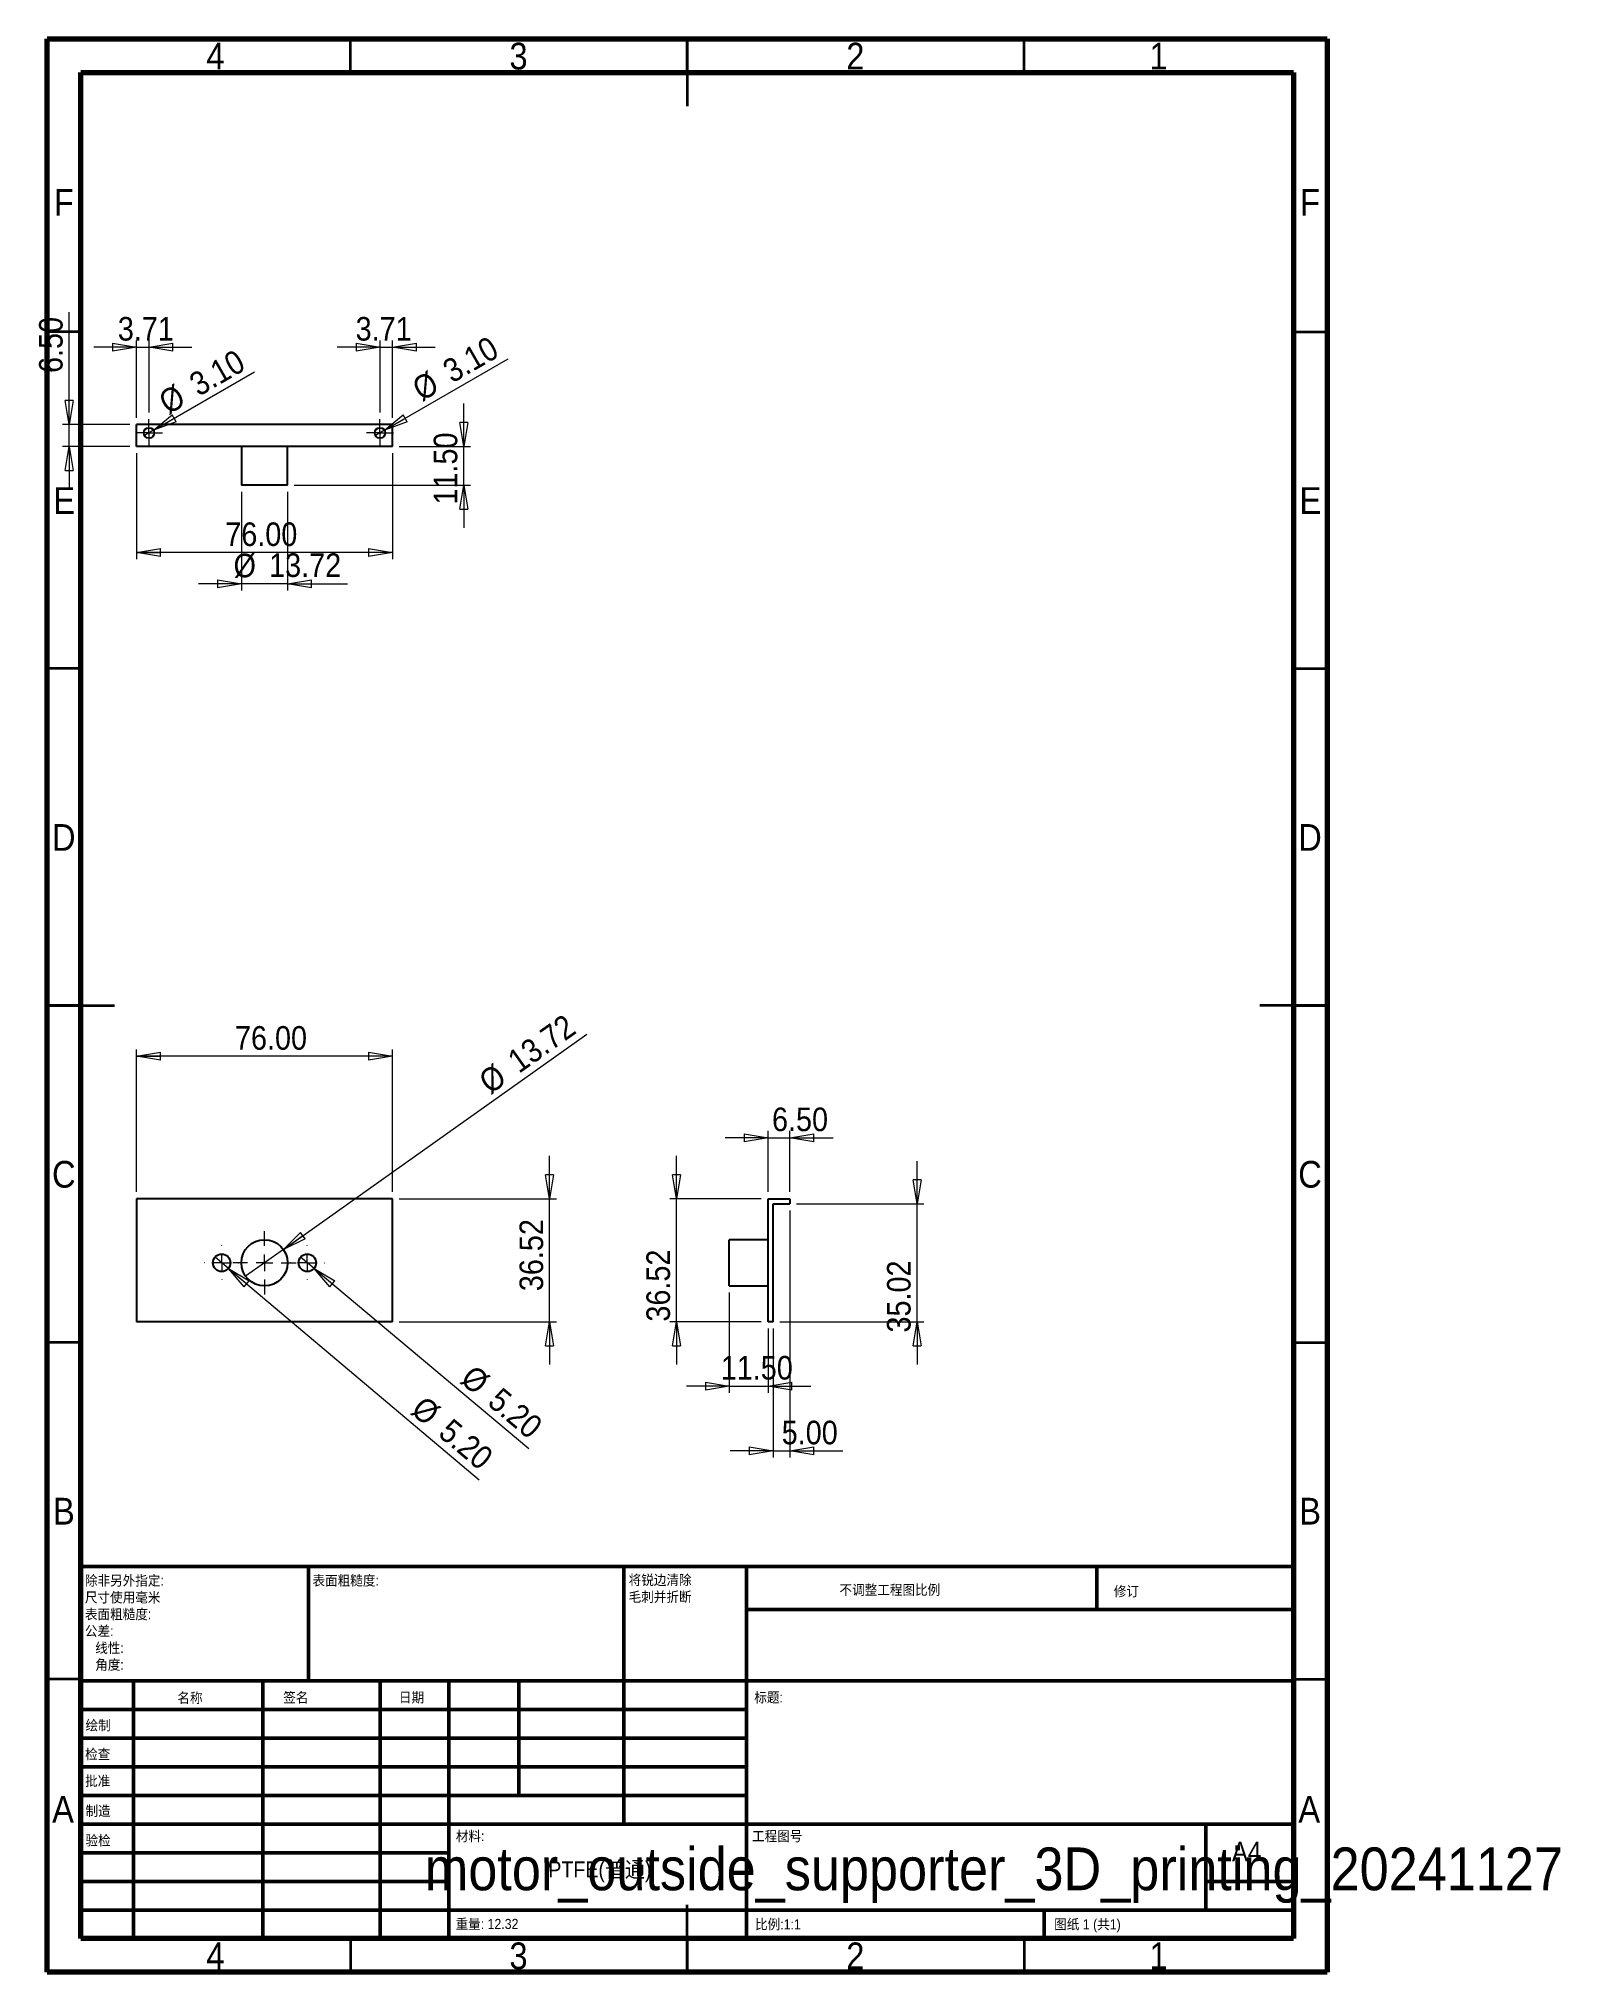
# Model space of a CAD drawing. Header units: millimetres. Extents: x 14 to 240, y 5 to 292.
import ezdxf

# ---------------------------------------------------------------- set-up
doc = ezdxf.new("R2010")
doc.units = ezdxf.units.MM
doc.styles.add('SLDTEXTSTYLE0', font='GOTHIC.TTF', dxfattribs={"width": 0.913})
doc.styles.add('SLDTEXTSTYLE1', font='GOTHIC.TTF', dxfattribs={"width": 0.913, "bigfont": 'bigfont'})
doc.dimstyles.new('SLDDIMSTYLE0', dxfattribs={"dimtxt": 3.5, "dimasz": 3.556, "dimexe": 0, "dimexo": 0.0625, "dimgap": 0.875, "dimtad": 1, "dimlfac": 2, "dimrnd": 1e-09, "dimzin": 4, "dimdsep": 46, "dimtxsty": 'SLDTEXTSTYLE0', "dimblk1": 'NONE', "dimblk2": 'CLOSED', "dimsah": 1, "dimcen": 0, "dimadec": 0, "dimazin": 1, "dimtfac": 1, "dimtmove": 0, "dimatfit": 3, "dimldrblk": 'NONE', "dimfxl": 0, "dimfrac": 2, "dimtolj": 1, "dimtzin": 12, "dimarcsym": 0})
doc.dimstyles.new('SLDDIMSTYLE1', dxfattribs={"dimtxt": 3.5, "dimasz": 3.556, "dimexe": 0, "dimexo": 0.0625, "dimgap": 0.875, "dimtad": 1, "dimlfac": 2, "dimrnd": 1e-09, "dimzin": 12, "dimdsep": 46, "dimtxsty": 'SLDTEXTSTYLE0', "dimblk1": 'NONE', "dimblk2": 'CLOSED', "dimsah": 1, "dimcen": 0, "dimadec": 0, "dimazin": 3, "dimtfac": 1, "dimtmove": 0, "dimatfit": 3, "dimldrblk": 'NONE', "dimfxl": 0, "dimfrac": 2, "dimtolj": 1, "dimtzin": 12, "dimarcsym": 0})
doc.dimstyles.new('SLDDIMSTYLE2', dxfattribs={"dimtxt": 3.5, "dimasz": 3.556, "dimexe": 0, "dimexo": 0.0625, "dimgap": 0.875, "dimtad": 1, "dimlfac": 2, "dimrnd": 1e-09, "dimzin": 12, "dimdsep": 46, "dimtxsty": 'SLDTEXTSTYLE0', "dimblk1": 'CLOSED', "dimblk2": 'CLOSED', "dimsah": 1, "dimcen": 0.09, "dimadec": 0, "dimazin": 3, "dimtfac": 1, "dimtmove": 0, "dimatfit": 0, "dimldrblk": 'CLOSED', "dimfxl": 0, "dimfrac": 2, "dimtolj": 1, "dimtzin": 12, "dimarcsym": 0})
doc.dimstyles.new('SLDDIMSTYLE3', dxfattribs={"dimtxt": 3.5, "dimasz": 3.556, "dimexe": 0, "dimexo": 0.0625, "dimgap": 0.875, "dimtad": 1, "dimlfac": 2, "dimrnd": 1e-09, "dimzin": 4, "dimdsep": 46, "dimtxsty": 'SLDTEXTSTYLE0', "dimblk1": 'CLOSED', "dimblk2": 'CLOSED', "dimsah": 1, "dimcen": 0.09, "dimadec": 0, "dimazin": 1, "dimtfac": 1, "dimtofl": 0, "dimtmove": 0, "dimatfit": 3, "dimldrblk": 'CLOSED', "dimfxl": 0, "dimfrac": 2, "dimtolj": 1, "dimtzin": 12, "dimarcsym": 0})
doc.dimstyles.new('SLDDIMSTYLE4', dxfattribs={"dimtxt": 3.5, "dimasz": 3.556, "dimexe": 0, "dimexo": 0.0625, "dimgap": 0.875, "dimtad": 1, "dimlfac": 2, "dimrnd": 1e-09, "dimzin": 4, "dimdsep": 46, "dimtxsty": 'SLDTEXTSTYLE0', "dimblk1": 'NONE', "dimblk2": 'CLOSED', "dimsah": 1, "dimcen": 0, "dimadec": 0, "dimazin": 1, "dimtfac": 1, "dimtmove": 0, "dimatfit": 3, "dimldrblk": 'NONE', "dimfxl": 0, "dimfrac": 2, "dimtolj": 1, "dimtzin": 12, "dimarcsym": 0})
doc.dimstyles.new('SLDDIMSTYLE5', dxfattribs={"dimtxt": 3.5, "dimasz": 3.556, "dimexe": 0, "dimexo": 0.0625, "dimgap": 0.875, "dimtad": 1, "dimlfac": 2, "dimrnd": 1e-09, "dimzin": 4, "dimdsep": 46, "dimtxsty": 'SLDTEXTSTYLE0', "dimblk1": 'CLOSED', "dimblk2": 'CLOSED', "dimsah": 1, "dimcen": 0.09, "dimadec": 0, "dimazin": 1, "dimtfac": 1, "dimtmove": 0, "dimatfit": 0, "dimldrblk": 'CLOSED', "dimfxl": 0, "dimfrac": 2, "dimtolj": 1, "dimtzin": 12, "dimarcsym": 0})

# ---------------------------------------------------------------- blocks, each defined once
blk = doc.blocks.new('_Closed')
at = {"color": 0, "linetype": 'ByBlock', "lineweight": -2}
for p, q in [((-1, 0.166667), (0, 0)), ((-1, 0.166667), (-1, -0.166667)), ((0, 0), (-1, -0.166667)), ((0, 0), (-1, 0))]:
    blk.add_line(p, q, dxfattribs=at)
blk = doc.blocks.new('_D')
at = {"color": 7, "linetype": 'Continuous', "lineweight": 0}
for q in [(52.6, 111.15), (86.48, 82.73)]:
    blk.add_line((54.6, 109.47), q, dxfattribs=at)
at = {"color": 7, "linetype": 'Continuous', "lineweight": 18, "xscale": 3.556, "yscale": 3.556, "rotation": 140.009102870575}
blk.add_blockref('_Closed', (54.6, 109.47, -3.25), dxfattribs=at)
at = {"color": 7, "linetype": 'Continuous', "lineweight": 18, "char_height": 3.5, "attachment_point": 1, "rotation": 320.0091, "style": 'SLDTEXTSTYLE0'}
for s, insert in [('%%c', (78.37, 95.36)), ('5.20', (82.44, 92.01))]:
    blk.add_mtext(s, dxfattribs=dict(at, insert=insert))
blk = doc.blocks.new('_None')
blk = doc.blocks.new('_D_1')
at = {"color": 7, "linetype": 'Continuous', "lineweight": 0}
for q in [(39.91, 111.15), (79.13, 78.12)]:
    blk.add_line((41.89, 109.47), q, dxfattribs=at)
at = {"color": 7, "linetype": 'Continuous', "lineweight": 18, "xscale": 3.556, "yscale": 3.556, "rotation": 139.8996839275752}
blk.add_blockref('_Closed', (41.89, 109.47, -3.25), dxfattribs=at)
at = {"color": 7, "linetype": 'Continuous', "lineweight": 18, "char_height": 3.5, "attachment_point": 1, "rotation": 319.8997, "style": 'SLDTEXTSTYLE0'}
for s, insert in [('%%c', (71.04, 90.76)), ('5.20', (75.12, 87.4))]:
    blk.add_mtext(s, dxfattribs=dict(at, insert=insert))
blk = doc.blocks.new('_D_2')
at = {"color": 7, "linetype": 'Continuous', "lineweight": 0}
for q in [(95.11, 144.23), (44.45, 108.33)]:
    blk.add_line((50.05, 112.29), q, dxfattribs=at)
at = {"color": 7, "linetype": 'Continuous', "lineweight": 18, "xscale": 3.556, "yscale": 3.556, "rotation": 215.3265037445691}
blk.add_blockref('_Closed', (50.05, 112.29, -3.25), dxfattribs=at)
at = {"color": 7, "linetype": 'Continuous', "lineweight": 18, "char_height": 3.5, "attachment_point": 1, "rotation": 35.3265, "style": 'SLDTEXTSTYLE0'}
for s, insert in [('13.72', (83, 141.19)), ('%%c', (78.72, 138.09))]:
    blk.add_mtext(s, dxfattribs=dict(at, insert=insert))
blk = doc.blocks.new('_D_3')
at = {"color": 7, "linetype": 'Continuous', "lineweight": 0}
for p, q in [((89.58, 119.82), (89.58, 126.17)), ((67.25, 119.82), (90.58, 119.82)), ((89.58, 101.56), (89.58, 119.82)), ((67.25, 101.56), (90.58, 101.56)), ((89.58, 101.56), (89.58, 95.21))]:
    blk.add_line(p, q, dxfattribs=at)
at = {"color": 7, "linetype": 'Continuous', "lineweight": 18, "xscale": 3.556, "yscale": 3.556}
for p, rotation in [((89.58, 119.82, -3.25), 270.0000000000004), ((89.58, 101.56, -3.25), 90.0000000000004)]:
    blk.add_blockref('_Closed', p, dxfattribs=dict(at, rotation=rotation))
at = {"color": 7, "linetype": 'Continuous', "lineweight": 18, "insert": (85.11, 106.1), "char_height": 3.5, "attachment_point": 1, "rotation": 90, "style": 'SLDTEXTSTYLE0'}
blk.add_mtext('36.52', dxfattribs=at)
blk = doc.blocks.new('_D_4')
at = {"color": 7, "linetype": 'Continuous', "lineweight": 0}
for p, q in [((28.25, 120.82), (28.25, 141.97)), ((66.25, 140.97), (28.25, 140.97)), ((66.25, 120.82), (66.25, 141.97))]:
    blk.add_line(p, q, dxfattribs=at)
at = {"color": 7, "linetype": 'Continuous', "lineweight": 18, "xscale": 3.556, "yscale": 3.556, "rotation": 180.0000000000004}
blk.add_blockref('_Closed', (28.25, 140.97, -3.25), dxfattribs=at)
at = {"color": 7, "linetype": 'Continuous', "lineweight": 18, "xscale": 3.556, "yscale": 3.556}
blk.add_blockref('_Closed', (66.25, 140.97, -3.25), dxfattribs=at)
at = {"color": 7, "linetype": 'Continuous', "lineweight": 18, "insert": (42.87, 145.44), "char_height": 3.5, "attachment_point": 1, "style": 'SLDTEXTSTYLE0'}
blk.add_mtext('76.00', dxfattribs=at)
blk = doc.blocks.new('SW_CENTERMARKSYMBOL_0')
at = {"color": 0, "linetype": 'Continuous', "lineweight": 18}
for p, q in [((-2.5, 0), (-2.55, 0)), ((0, 0), (-1.25, 0)), ((0, 2.5), (0, 2.55)), ((0, 0), (0, 1.25)), ((0, 0), (0, -1.25)), ((0, 0), (1.25, 0)), ((2.5, 0), (2.55, 0)), ((0, -2.5), (0, -2.55))]:
    blk.add_line(p, q, dxfattribs=at)
blk = doc.blocks.new('SW_CENTERMARKSYMBOL_1')
at = {"color": 0, "linetype": 'Continuous', "lineweight": 18}
for p, q in [((-2.5, 0), (-2.55, 0)), ((0, 0), (-1.25, 0)), ((0, 2.5), (0, 2.55)), ((0, 0), (0, 1.25)), ((0, 0), (0, -1.25)), ((0, 0), (1.25, 0)), ((2.5, 0), (2.55, 0)), ((0, -2.5), (0, -2.55))]:
    blk.add_line(p, q, dxfattribs=at)
blk = doc.blocks.new('SW_CENTERMARKSYMBOL_2')
at = {"color": 0, "linetype": 'Continuous', "lineweight": 18}
for p, q in [((0, 2.5), (0, 4.68)), ((-2.5, 0), (-4.68, 0)), ((0, 0), (-1.25, 0)), ((0, 0), (0, 1.25)), ((0, 0), (0, -1.25)), ((0, 0), (1.25, 0)), ((2.5, 0), (4.68, 0)), ((0, -2.5), (0, -4.68))]:
    blk.add_line(p, q, dxfattribs=at)
blk = doc.blocks.new('_D_5')
at = {"color": 7, "linetype": 'Continuous', "lineweight": 0}
for q in [(45.79, 242.54), (29.43, 233.1)]:
    blk.add_line((30.78, 233.87), q, dxfattribs=at)
at = {"color": 7, "linetype": 'Continuous', "lineweight": 18, "xscale": 3.556, "yscale": 3.556, "rotation": 209.9999999999993}
blk.add_blockref('_Closed', (30.78, 233.87, 8.38), dxfattribs=at)
at = {"color": 7, "linetype": 'Continuous', "lineweight": 18, "char_height": 3.5, "attachment_point": 1, "rotation": 30, "style": 'SLDTEXTSTYLE0'}
for s, insert in [('3.10', (35.73, 241.86)), ('%%c', (31.19, 239.17))]:
    blk.add_mtext(s, dxfattribs=dict(at, insert=insert))
blk = doc.blocks.new('_D_6')
at = {"color": 7, "linetype": 'Continuous', "lineweight": 0}
for q in [(83.44, 244.48), (63.72, 233.1)]:
    blk.add_line((65.07, 233.87), q, dxfattribs=at)
at = {"color": 7, "linetype": 'Continuous', "lineweight": 18, "xscale": 3.556, "yscale": 3.556, "rotation": 210.000000000001}
blk.add_blockref('_Closed', (65.07, 233.87, 8.38), dxfattribs=at)
at = {"color": 7, "linetype": 'Continuous', "lineweight": 18, "char_height": 3.5, "attachment_point": 1, "rotation": 30, "style": 'SLDTEXTSTYLE0'}
for s, insert in [('3.10', (73.36, 243.83)), ('%%c', (68.82, 241.14))]:
    blk.add_mtext(s, dxfattribs=dict(at, insert=insert))
blk = doc.blocks.new('_D_7')
at = {"color": 7, "linetype": 'Continuous', "lineweight": 0}
for p, q in [((28.25, 235.73), (28.25, 247.22)), ((30.11, 236.51), (30.11, 247.22)), ((28.25, 246.22), (21.9, 246.22)), ((28.25, 246.22), (30.11, 246.22)), ((30.11, 246.22), (36.45, 246.22))]:
    blk.add_line(p, q, dxfattribs=at)
at = {"color": 7, "linetype": 'Continuous', "lineweight": 18, "xscale": 3.556, "yscale": 3.556}
blk.add_blockref('_Closed', (28.25, 246.22, 8.38), dxfattribs=at)
at = {"color": 7, "linetype": 'Continuous', "lineweight": 18, "xscale": 3.556, "yscale": 3.556, "rotation": 180.0000000000004}
blk.add_blockref('_Closed', (30.11, 246.22, 8.38), dxfattribs=at)
at = {"color": 7, "linetype": 'Continuous', "lineweight": 18, "insert": (25.48, 250.69), "char_height": 3.5, "attachment_point": 1, "style": 'SLDTEXTSTYLE0'}
blk.add_mtext('3.71', dxfattribs=at)
blk = doc.blocks.new('_D_8')
at = {"color": 7, "linetype": 'Continuous', "lineweight": 0}
for p, q in [((18.25, 234.73), (18.25, 251.43)), ((27.25, 234.73), (17.25, 234.73)), ((18.25, 231.48), (18.25, 234.73)), ((27.25, 231.48), (17.25, 231.48)), ((18.25, 231.48), (18.25, 225.13))]:
    blk.add_line(p, q, dxfattribs=at)
at = {"color": 7, "linetype": 'Continuous', "lineweight": 18, "xscale": 3.556, "yscale": 3.556}
for p, rotation in [((18.25, 234.73, 8.38), 270.0000000000004), ((18.25, 231.48, 8.38), 90.0000000000004)]:
    blk.add_blockref('_Closed', p, dxfattribs=dict(at, rotation=rotation))
at = {"color": 7, "linetype": 'Continuous', "lineweight": 18, "insert": (13.78, 242.38), "char_height": 3.5, "attachment_point": 1, "rotation": 90, "style": 'SLDTEXTSTYLE0'}
blk.add_mtext('6.50', dxfattribs=at)
blk = doc.blocks.new('_D_9')
at = {"color": 7, "linetype": 'Continuous', "lineweight": 0}
for p, q in [((64.4, 236.51), (64.4, 247.22)), ((66.25, 235.73), (66.25, 247.22)), ((64.4, 246.22), (58.05, 246.22)), ((64.4, 246.22), (66.25, 246.22)), ((66.25, 246.22), (72.6, 246.22))]:
    blk.add_line(p, q, dxfattribs=at)
at = {"color": 7, "linetype": 'Continuous', "lineweight": 18, "xscale": 3.556, "yscale": 3.556}
blk.add_blockref('_Closed', (64.4, 246.22, 8.38), dxfattribs=at)
at = {"color": 7, "linetype": 'Continuous', "lineweight": 18, "xscale": 3.556, "yscale": 3.556, "rotation": 180.0000000000004}
blk.add_blockref('_Closed', (66.25, 246.22, 8.38), dxfattribs=at)
at = {"color": 7, "linetype": 'Continuous', "lineweight": 18, "insert": (60.78, 250.69), "char_height": 3.5, "attachment_point": 1, "style": 'SLDTEXTSTYLE0'}
blk.add_mtext('3.71', dxfattribs=at)
blk = doc.blocks.new('_D_10')
at = {"color": 7, "linetype": 'Continuous', "lineweight": 0}
for p, q in [((28.25, 230.48), (28.25, 214.73)), ((66.25, 230.48), (66.25, 214.73)), ((66.25, 215.73), (28.25, 215.73))]:
    blk.add_line(p, q, dxfattribs=at)
at = {"color": 7, "linetype": 'Continuous', "lineweight": 18, "xscale": 3.556, "yscale": 3.556, "rotation": 180.0000000000004}
blk.add_blockref('_Closed', (28.25, 215.73, 8.38), dxfattribs=at)
at = {"color": 7, "linetype": 'Continuous', "lineweight": 18, "xscale": 3.556, "yscale": 3.556}
blk.add_blockref('_Closed', (66.25, 215.73, 8.38), dxfattribs=at)
at = {"color": 7, "linetype": 'Continuous', "lineweight": 18, "insert": (41.43, 220.2), "char_height": 3.5, "attachment_point": 1, "style": 'SLDTEXTSTYLE0'}
blk.add_mtext('76.00', dxfattribs=at)
blk = doc.blocks.new('_D_11')
at = {"color": 7, "linetype": 'Continuous', "lineweight": 0}
for p, q in [((43.82, 224.73), (43.82, 210.09)), ((50.68, 224.73), (50.68, 210.09)), ((43.82, 211.09), (37.47, 211.09)), ((50.68, 211.09), (43.82, 211.09)), ((50.68, 211.09), (59.58, 211.09))]:
    blk.add_line(p, q, dxfattribs=at)
at = {"color": 7, "linetype": 'Continuous', "lineweight": 18, "xscale": 3.556, "yscale": 3.556}
blk.add_blockref('_Closed', (43.82, 211.09, 8.38), dxfattribs=at)
at = {"color": 7, "linetype": 'Continuous', "lineweight": 18, "xscale": 3.556, "yscale": 3.556, "rotation": 180.0000000000004}
blk.add_blockref('_Closed', (50.68, 211.09, 8.38), dxfattribs=at)
at = {"color": 7, "linetype": 'Continuous', "lineweight": 18, "char_height": 3.5, "attachment_point": 1, "style": 'SLDTEXTSTYLE0'}
for s, insert in [('%%c', (42.66, 215.56)), ('13.72', (47.94, 215.61))]:
    blk.add_mtext(s, dxfattribs=dict(at, insert=insert))
blk = doc.blocks.new('_D_12')
at = {"color": 7, "linetype": 'Continuous', "lineweight": 0}
for p, q in [((76.84, 231.48), (76.84, 237.83)), ((67.25, 231.48), (77.84, 231.48)), ((76.84, 225.73), (76.84, 231.48)), ((51.68, 225.73), (77.84, 225.73)), ((76.84, 225.73), (76.84, 219.38))]:
    blk.add_line(p, q, dxfattribs=at)
at = {"color": 7, "linetype": 'Continuous', "lineweight": 18, "xscale": 3.556, "yscale": 3.556}
for p, rotation in [((76.84, 231.48, 8.38), 270.0000000000004), ((76.84, 225.73, 8.38), 90.0000000000004)]:
    blk.add_blockref('_Closed', p, dxfattribs=dict(at, rotation=rotation))
at = {"color": 7, "linetype": 'Continuous', "lineweight": 18, "insert": (72.37, 222.85), "char_height": 3.5, "attachment_point": 1, "rotation": 90, "style": 'SLDTEXTSTYLE0'}
blk.add_mtext('11.50', dxfattribs=at)
blk = doc.blocks.new('SW_CENTERMARKSYMBOL_3')
at = {"color": 0, "linetype": 'Continuous', "lineweight": 18}
for p, q in [((-1.25, 0), (-2.025, 0)), ((0, 0), (-1.25, 0)), ((0, 1.25), (0, 2.025)), ((0, 0), (0, 1.25)), ((0, 0), (0, -1.25)), ((0, 0), (1.25, 0)), ((1.25, 0), (2.025, 0)), ((0, -1.25), (0, -2.025))]:
    blk.add_line(p, q, dxfattribs=at)
blk = doc.blocks.new('SW_CENTERMARKSYMBOL_4')
at = {"color": 0, "linetype": 'Continuous', "lineweight": 18}
for p, q in [((-1.25, 0), (-2.025, 0)), ((0, 0), (-1.25, 0)), ((0, 1.25), (0, 2.025)), ((0, 0), (0, 1.25)), ((0, 0), (0, -1.25)), ((0, 0), (1.25, 0)), ((1.25, 0), (2.025, 0)), ((0, -1.25), (0, -2.025))]:
    blk.add_line(p, q, dxfattribs=at)
blk = doc.blocks.new('_D_13')
at = {"color": 7, "linetype": 'Continuous', "lineweight": 0}
for p, q in [((116.25, 105.88), (116.25, 91.01)), ((122, 100.56), (122, 91.01)), ((116.25, 92.01), (109.9, 92.01)), ((116.25, 92.01), (122, 92.01)), ((122, 92.01), (128.35, 92.01))]:
    blk.add_line(p, q, dxfattribs=at)
at = {"color": 7, "linetype": 'Continuous', "lineweight": 18, "xscale": 3.556, "yscale": 3.556}
blk.add_blockref('_Closed', (116.25, 92.01), dxfattribs=at)
at = {"color": 7, "linetype": 'Continuous', "lineweight": 18, "xscale": 3.556, "yscale": 3.556, "rotation": 180.0000000000004}
blk.add_blockref('_Closed', (122, 92.01), dxfattribs=at)
at = {"color": 7, "linetype": 'Continuous', "lineweight": 18, "insert": (114.98, 96.48), "char_height": 3.5, "attachment_point": 1, "style": 'SLDTEXTSTYLE0'}
blk.add_mtext('11.50', dxfattribs=at)
blk = doc.blocks.new('_D_14')
at = {"color": 7, "linetype": 'Continuous', "lineweight": 0}
for p, q in [((108.41, 119.82), (108.41, 126.17)), ((121, 119.82), (107.41, 119.82)), ((108.41, 101.56), (108.41, 119.82)), ((121, 101.56), (107.41, 101.56)), ((108.41, 101.56), (108.41, 95.21))]:
    blk.add_line(p, q, dxfattribs=at)
at = {"color": 7, "linetype": 'Continuous', "lineweight": 18, "xscale": 3.556, "yscale": 3.556}
for p, rotation in [((108.41, 119.82), 270.0000000000004), ((108.41, 101.56), 90.0000000000004)]:
    blk.add_blockref('_Closed', p, dxfattribs=dict(at, rotation=rotation))
at = {"color": 7, "linetype": 'Continuous', "lineweight": 18, "insert": (103.94, 101.58), "char_height": 3.5, "attachment_point": 1, "rotation": 90, "style": 'SLDTEXTSTYLE0'}
blk.add_mtext('36.52', dxfattribs=at)
blk = doc.blocks.new('_D_15')
at = {"color": 7, "linetype": 'Continuous', "lineweight": 0}
for p, q in [((122, 120.82), (122, 129.88)), ((125.25, 120.82), (125.25, 129.88)), ((122, 128.88), (115.65, 128.88)), ((122, 128.88), (125.25, 128.88)), ((125.25, 128.88), (131.65, 128.88))]:
    blk.add_line(p, q, dxfattribs=at)
at = {"color": 7, "linetype": 'Continuous', "lineweight": 18, "xscale": 3.556, "yscale": 3.556}
blk.add_blockref('_Closed', (122, 128.88), dxfattribs=at)
at = {"color": 7, "linetype": 'Continuous', "lineweight": 18, "xscale": 3.556, "yscale": 3.556, "rotation": 180.0000000000004}
blk.add_blockref('_Closed', (125.25, 128.88), dxfattribs=at)
at = {"color": 7, "linetype": 'Continuous', "lineweight": 18, "insert": (122.59, 133.35), "char_height": 3.5, "attachment_point": 1, "style": 'SLDTEXTSTYLE0'}
blk.add_mtext('6.50', dxfattribs=at)
blk = doc.blocks.new('_D_16')
at = {"color": 7, "linetype": 'Continuous', "lineweight": 0}
for p, q in [((125.25, 118.07), (125.25, 81.4)), ((122.75, 100.56), (122.75, 81.4)), ((122.75, 82.4), (116.4, 82.4)), ((122.75, 82.4), (125.25, 82.4)), ((125.25, 82.4), (133.08, 82.4))]:
    blk.add_line(p, q, dxfattribs=at)
at = {"color": 7, "linetype": 'Continuous', "lineweight": 18, "xscale": 3.556, "yscale": 3.556}
blk.add_blockref('_Closed', (122.75, 82.4), dxfattribs=at)
at = {"color": 7, "linetype": 'Continuous', "lineweight": 18, "xscale": 3.556, "yscale": 3.556, "rotation": 180.0000000000004}
blk.add_blockref('_Closed', (125.25, 82.4), dxfattribs=at)
at = {"color": 7, "linetype": 'Continuous', "lineweight": 18, "insert": (124.03, 86.87), "char_height": 3.5, "attachment_point": 1, "style": 'SLDTEXTSTYLE0'}
blk.add_mtext('5.00', dxfattribs=at)
blk = doc.blocks.new('_D_17')
at = {"color": 7, "linetype": 'Continuous', "lineweight": 0}
for p, q in [((144.13, 119.07), (144.13, 125.42)), ((126.25, 119.07), (145.13, 119.07)), ((144.13, 101.56), (144.13, 119.07)), ((123.75, 101.56), (145.13, 101.56)), ((144.13, 101.56), (144.13, 95.21))]:
    blk.add_line(p, q, dxfattribs=at)
at = {"color": 7, "linetype": 'Continuous', "lineweight": 18, "xscale": 3.556, "yscale": 3.556}
for p, rotation in [((144.13, 119.07), 270.0000000000004), ((144.13, 101.56), 90.0000000000004)]:
    blk.add_blockref('_Closed', p, dxfattribs=dict(at, rotation=rotation))
at = {"color": 7, "linetype": 'Continuous', "lineweight": 18, "insert": (139.66, 99.96), "char_height": 3.5, "attachment_point": 1, "rotation": 90, "style": 'SLDTEXTSTYLE0'}
blk.add_mtext('35.02', dxfattribs=at)

msp = doc.modelspace()

# ---------------------------------------------------------------- linework, layer by layer
at = {"color": 7, "linetype": 'Continuous', "lineweight": 70}
for p, q in [((15, 5), (15, 292)), ((15, 292), (205, 292)), ((205, 292), (205, 5)), ((20, 10), (20, 287)), ((20, 287), (200, 287)), ((200, 287), (200, 10)), ((200, 10), (20, 10)), ((205, 5), (15, 5))]:
    msp.add_line(p, q, dxfattribs=at)
at = {"color": 7, "linetype": 'Continuous', "lineweight": 35}
for p, q in [((60, 287), (60, 292)), ((110, 292), (110, 282)), ((110, 287), (110, 292)), ((160, 287), (160, 292)), ((20, 248.5), (15, 248.5)), ((200, 248.5), (205, 248.5)), ((20, 198.5), (15, 198.5)), ((200, 198.5), (205, 198.5)), ((15, 148.5), (25, 148.5)), ((20, 148.5), (15, 148.5)), ((205, 148.5), (195, 148.5)), ((200, 148.5), (205, 148.5)), ((20, 98.5), (15, 98.5)), ((200, 98.5), (205, 98.5)), ((20, 48.5), (15, 48.5)), ((200, 48.5), (205, 48.5)), ((110, 5), (110, 15)), ((60, 10), (60, 5)), ((110, 10), (110, 5)), ((160, 10), (160, 5))]:
    msp.add_line(p, q, dxfattribs=at)
at = {"color": 7, "linetype": 'Continuous', "lineweight": 25}
for p, q in [((28.25, 231.4825), (28.25, 234.7325)), ((66.25, 234.7325), (28.25, 234.7325)), ((66.25, 231.4825), (66.25, 234.7325)), ((66.25, 231.4825), (28.25, 231.4825)), ((43.82, 231.4825), (43.82, 225.7325)), ((50.68, 225.7325), (50.68, 231.4825)), ((50.68, 225.7325), (43.82, 225.7325)), ((66.25, 119.82), (28.25, 119.82)), ((28.25, 119.82), (28.25, 101.56)), ((66.25, 101.56), (66.25, 119.82)), ((122, 101.56), (122, 119.82)), ((122, 119.82), (125.25, 119.82)), ((122.75, 101.56), (122.75, 119.07)), ((122.75, 119.07), (125.25, 119.07)), ((125.25, 119.82), (125.25, 119.07)), ((122, 113.74), (116.25, 113.74)), ((116.25, 110.31), (116.25, 113.74)), ((116.25, 106.88), (116.25, 110.31)), ((116.25, 106.88), (122, 106.88)), ((66.25, 101.56), (28.25, 101.56)), ((122.75, 101.56), (122, 101.56))]:
    msp.add_line(p, q, dxfattribs=at)
at = {"color": 7, "linetype": 'Continuous', "lineweight": 50}
for p, q in [((20, 65.25), (200, 65.25)), ((20, 65.25), (20, 10)), ((53.8, 48.25), (53.8, 65.25)), ((100.6, 65.25), (100.6, 27)), ((118.8, 65.25), (118.8, 10)), ((170.8, 58.875), (170.8, 65.25)), ((200, 58.875), (118.8, 58.875)), ((200, 48.25), (20, 48.25)), ((27.8, 48.25), (27.8, 10)), ((46.991, 48.25), (46.991, 10)), ((64.3989, 48.25), (64.3989, 10)), ((74.6, 10), (74.6, 48.25)), ((85, 31.25), (85, 48.25)), ((118.8, 44), (20, 44)), ((118.8, 39.75), (20, 39.75)), ((118.8, 35.5), (20, 35.5)), ((118.8, 31.25), (20, 31.25)), ((74.6, 27), (20, 27)), ((74.6, 27), (200, 27)), ((187, 14.25), (187, 27)), ((74.6, 22.7499), (20, 22.7499)), ((74.6, 18.5), (20, 18.5)), ((200, 18.5), (187, 18.5)), ((20, 14.25), (200, 14.25)), ((163, 10), (163, 14.25))]:
    msp.add_line(p, q, dxfattribs=at)
at = {"color": 7, "linetype": 'Continuous', "lineweight": 25}
for centre, radius in [((30.105, 233.4825), 0.775), ((64.395, 233.4825), 0.775), ((47.25, 110.31), 3.43), ((40.9, 110.31), 1.3), ((53.6, 110.31), 1.3)]:
    msp.add_circle(centre, radius, dxfattribs=at)

# ---------------------------------------------------------------- block references
at = {"color": 7, "linetype": 'Continuous', "lineweight": 0}
for name, p in [('SW_CENTERMARKSYMBOL_4', (30.105, 233.4825)), ('SW_CENTERMARKSYMBOL_3', (64.395, 233.4825)), ('SW_CENTERMARKSYMBOL_2', (47.25, 110.31)), ('SW_CENTERMARKSYMBOL_0', (40.9, 110.31)), ('SW_CENTERMARKSYMBOL_1', (53.6, 110.31))]:
    msp.add_blockref(name, p, dxfattribs=at)

# ---------------------------------------------------------------- texts
for s, insert, char_height, attachment_point, style in [('4', (39.96, 291.3966), 3.9687, 2, 'SLDTEXTSTYLE0'), ('3', (84.96, 291.3966), 3.9687, 2, 'SLDTEXTSTYLE0'), ('2', (134.96, 291.3966), 3.9687, 2, 'SLDTEXTSTYLE0'), ('1', (179.96, 291.3966), 3.9687, 2, 'SLDTEXTSTYLE0'), ('F', (17.4577, 269.6795), 3.9687, 2, 'SLDTEXTSTYLE0'), ('F', (202.4577, 269.6795), 3.9687, 2, 'SLDTEXTSTYLE0'), ('E', (17.5078, 225.4295), 3.9687, 2, 'SLDTEXTSTYLE0'), ('E', (202.5078, 225.4295), 3.9687, 2, 'SLDTEXTSTYLE0'), ('D', (17.4527, 175.4295), 3.9687, 2, 'SLDTEXTSTYLE0'), ('D', (202.4527, 175.4295), 3.9687, 2, 'SLDTEXTSTYLE0'), ('C', (17.4587, 125.4295), 3.9687, 2, 'SLDTEXTSTYLE0'), ('C', (202.4587, 125.4295), 3.9687, 2, 'SLDTEXTSTYLE0'), ('B', (17.4706, 75.4295), 3.9687, 2, 'SLDTEXTSTYLE0'), ('B', (202.4706, 75.4295), 3.9687, 2, 'SLDTEXTSTYLE0'), ('除非另外指定:', (20.5937, 63.9034), 1.5, 1, 'SLDTEXTSTYLE1'), ('表面粗糙度:', (54.3713, 63.9017), 1.5, 1, 'SLDTEXTSTYLE1'), ('将锐边清除', (101.3092, 63.9855), 1.5, 1, 'SLDTEXTSTYLE1'), ('尺寸使用毫米', (20.5937, 61.4034), 1.5, 1, 'SLDTEXTSTYLE1'), ('毛刺并折断', (101.3092, 61.4855), 1.5, 1, 'SLDTEXTSTYLE1'), ('不调整工程图比例', (132.6146, 62.5154), 1.5, 1, 'SLDTEXTSTYLE1'), ('修订', (173.3276, 62.3173), 1.5, 1, 'SLDTEXTSTYLE1'), ('表面粗糙度:', (20.5937, 58.9034), 1.5, 1, 'SLDTEXTSTYLE1'), ('公差:', (20.5937, 56.4034), 1.5, 1, 'SLDTEXTSTYLE1'), ('   线性:', (20.5937, 53.9034), 1.5, 1, 'SLDTEXTSTYLE1'), ('   角度:', (20.5937, 51.4034), 1.5, 1, 'SLDTEXTSTYLE1'), ('名称', (34.3222, 46.4839), 1.5, 1, 'SLDTEXTSTYLE1'), ('签名', (50.0336, 46.5442), 1.5, 1, 'SLDTEXTSTYLE1'), ('日期', (67.2147, 46.5586), 1.5, 1, 'SLDTEXTSTYLE1'), ('标题:', (119.9562, 46.5586), 1.5, 1, 'SLDTEXTSTYLE1'), ('绘制', (20.6847, 42.4121), 1.5, 1, 'SLDTEXTSTYLE1'), ('检查', (20.6236, 38.1368), 1.5, 1, 'SLDTEXTSTYLE1'), ('批准', (20.6216, 34.1592), 1.5, 1, 'SLDTEXTSTYLE1'), ('A', (17.3397, 31.1795), 3.9687, 2, 'SLDTEXTSTYLE0'), ('制造', (20.6822, 29.7161), 1.5, 1, 'SLDTEXTSTYLE1'), ('A', (202.3397, 31.1795), 3.9687, 2, 'SLDTEXTSTYLE0'), ('材料:', (75.6459, 25.9685), 1.5, 1, 'SLDTEXTSTYLE1'), ('工程图号', (119.6287, 25.9685), 1.5, 1, 'SLDTEXTSTYLE1'), ('验检', (20.6769, 25.3321), 1.5, 1, 'SLDTEXTSTYLE1'), ('motor_outside_supporter_3D_printing_20241127', (155.5257, 23.5325), 6.35, 2, 'SLDTEXTSTYLE0'), ('A4', (190.8712, 24.3723), 2.91042, 1, 'SLDTEXTSTYLE0'), ('PTFE(普通)', (97.0373, 21.4576), 2.38125, 2, 'SLDTEXTSTYLE1'), ('重量: 12.32', (75.6178, 12.9317), 1.4986, 1, 'SLDTEXTSTYLE1'), ('比例:1:1', (120.074, 12.8825), 1.5, 1, 'SLDTEXTSTYLE1'), ('图纸 1 (共1)', (164.4783, 12.8825), 1.5, 1, 'SLDTEXTSTYLE1'), ('4', (39.96, 9.4295), 3.9687, 2, 'SLDTEXTSTYLE0'), ('3', (84.96, 9.4295), 3.9687, 2, 'SLDTEXTSTYLE0'), ('2', (134.96, 9.4295), 3.9687, 2, 'SLDTEXTSTYLE0'), ('1', (179.96, 9.4295), 3.9687, 2, 'SLDTEXTSTYLE0')]:
    msp.add_mtext(s, dxfattribs=dict(at, insert=insert, char_height=char_height, attachment_point=attachment_point, style=style))

# ---------------------------------------------------------------- dimensions: what is measured, and where the dimension line sits
at = {"color": 7, "linetype": 'Continuous', "lineweight": 18}
for base, p1, p2, dimstyle, picture, middle in [((18.25, 234.7325), (28.25, 231.4825), (28.25, 234.7325), 'SLDDIMSTYLE5', '_D_8', (18.25, 246.9013)), ((76.8408, 231.4825), (50.68, 225.7325), (66.25, 231.4825), 'SLDDIMSTYLE5', '_D_12', (76.8408, 228.669)), ((89.5793, 119.82), (66.25, 101.56), (66.25, 119.82), 'SLDDIMSTYLE2', '_D_3', (89.5793, 111.917)), ((108.4138, 119.82), (122, 101.56), (122, 119.82), 'SLDDIMSTYLE2', '_D_14', (108.4138, 107.4024)), ((144.1276, 119.07), (122.75, 101.56), (125.25, 119.07), 'SLDDIMSTYLE2', '_D_17', (144.1276, 105.7759))]:
    dim = msp.add_linear_dim(base=base, p1=p1, p2=p2, angle=90, dimstyle=dimstyle, dxfattribs=at)
    dim.commit()
    dim.dimension.update_dxf_attribs({"geometry": picture, "text_midpoint": middle, "dimtype": 160})
for base, p1, p2, dimstyle, picture, middle in [((30.105, 246.2201), (28.25, 234.7325), (30.105, 235.5075), 'SLDDIMSTYLE2', '_D_7', (30.0097, 246.2201)), ((66.25, 246.2201), (64.395, 235.5075), (66.25, 234.7325), 'SLDDIMSTYLE2', '_D_9', (65.3097, 246.2201)), ((28.25, 215.7325), (66.25, 231.4825), (28.25, 231.4825), 'SLDDIMSTYLE3', '_D_10', (47.25, 215.7325)), ((28.25, 140.9725), (66.25, 119.82), (28.25, 119.82), 'SLDDIMSTYLE3', '_D_4', (48.6863, 140.9725)), ((125.25, 128.8825), (122, 119.82), (125.25, 119.82), 'SLDDIMSTYLE5', '_D_15', (127.1196, 128.8825)), ((125.25, 82.3988), (122.75, 101.56), (125.25, 119.07), 'SLDDIMSTYLE5', '_D_16', (128.554, 82.3988)), ((122, 92.0072), (116.25, 106.88), (122, 101.56), 'SLDDIMSTYLE5', '_D_13', (120.794, 92.0072))]:
    dim = msp.add_linear_dim(base=base, p1=p1, p2=p2, dimstyle=dimstyle, dxfattribs=at)
    dim.commit()
    dim.dimension.update_dxf_attribs({"geometry": picture, "text_midpoint": middle, "dimtype": 160})
for p1, p2, dimstyle, picture, middle in [((63.7238, 233.095), (65.0662, 233.87), 'SLDDIMSTYLE0', '_D_6', (77.4537, 241.0219)), ((29.4338, 233.095), (30.7762, 233.87), 'SLDDIMSTYLE4', '_D_5', (39.8746, 239.123)), ((44.4516, 108.3267), (50.0484, 112.2933), 'SLDDIMSTYLE1', '_D_2', (88.2692, 139.3817)), ((39.9056, 111.1474), (41.8944, 109.4726), 'SLDDIMSTYLE0', '_D_1', (73.7181, 82.6743)), ((52.604, 111.1455), (54.596, 109.4745), 'SLDDIMSTYLE0', '_D', (81.0718, 87.2659))]:
    dim = msp.add_diameter_dim_2p(p1=p1, p2=p2, dimstyle=dimstyle, dxfattribs=at)
    dim.commit()
    dim.dimension.update_dxf_attribs({"geometry": picture, "text_midpoint": middle, "dimtype": 163})
dim = msp.add_linear_dim(base=(43.82, 211.0897), p1=(50.68, 225.7325), p2=(43.82, 225.7325), text='%%c<>', dimstyle='SLDDIMSTYLE2', dxfattribs=at)
dim.commit()
dim.dimension.update_dxf_attribs({"geometry": '_D_11', "text_midpoint": (51.1218, 211.0897), "dimtype": 160})

doc.saveas('drawing.dxf')
